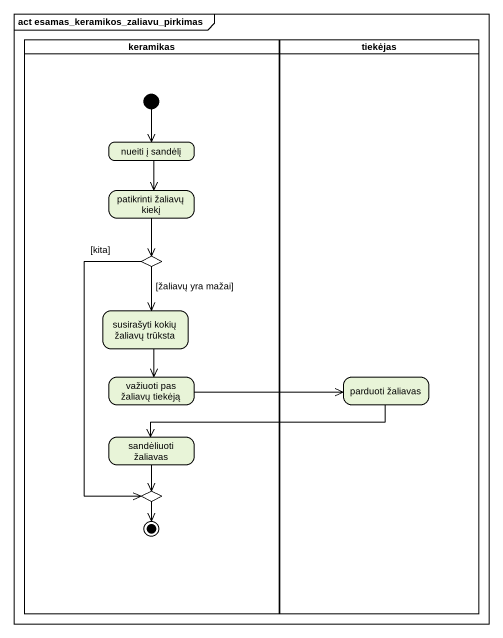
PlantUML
@startuml
mainframe act esamas_keramikos_zaliavu_pirkimas
hide empty description
state keramikas <<partition>> {
  state "nueiti į sandėlį" as nueiti_į_sandėlį
  state "patikrinti žaliavų kiekį" as patikrinti_žaliavų_kiekį
  state choice1 <<choice>>
  state "susirašyti kokių žaliavų trūksta" as susirašyti_kokių_žaliavų
  state "važiuoti pas žaliavų tiekėją" as važiuoti_pas_žaliavų_tiekėją
  state "sandėliuoti žaliavas" as sandėliuoti_žaliavas
  state choice2 <<choice>>
  [*] --> nueiti_į_sandėlį
  choice2 --> [*]
}
state tiekėjas <<partition>> {
  state "parduoti žaliavas" as parduoti_žaliavas
}
nueiti_į_sandėlį --> patikrinti_žaliavų_kiekį
patikrinti_žaliavų_kiekį --> choice1
choice1 --> susirašyti_kokių_žaliavų : [žaliavų yra mažai]
choice1 --> choice2 : [kita]
susirašyti_kokių_žaliavų --> važiuoti_pas_žaliavų_tiekėją
važiuoti_pas_žaliavų_tiekėją -right-> parduoti_žaliavas
parduoti_žaliavas -left-> sandėliuoti_žaliavas
sandėliuoti_žaliavas --> choice2
@enduml
